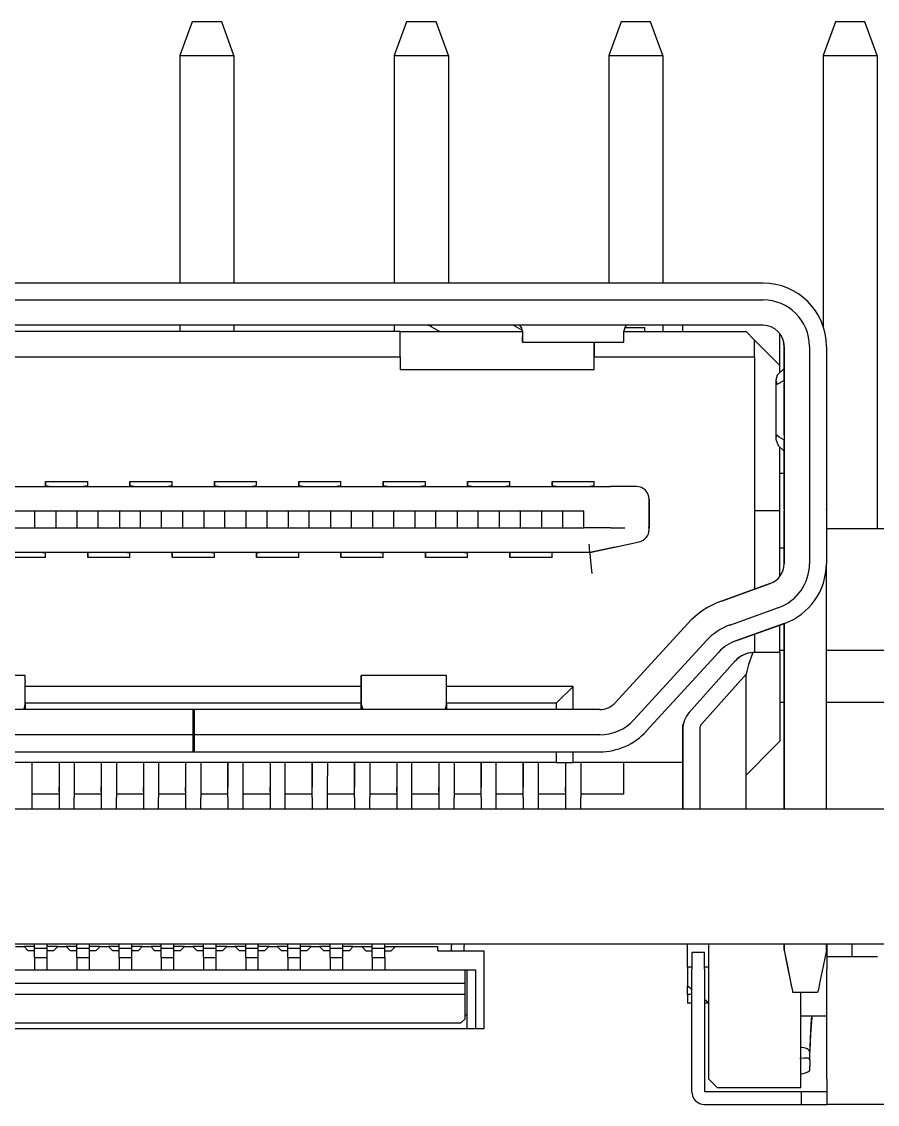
# Model space of a CAD drawing. Header units: millimetres. Extents: x 2 to 1109, y 2 to 430.
# Drawn here: x 117.34 to 127.48, y 392.88 to 405.7 of the extents above; entities that cross this region are included whole.
import ezdxf

# ---------------------------------------------------------------- set-up
doc = ezdxf.new("R2010")
doc.units = ezdxf.units.MM
doc.header["$LTSCALE"] = 0.5
doc.layers.add('几何体', color=7, linetype='Continuous')

msp = doc.modelspace()

# ---------------------------------------------------------------- linework, layer by layer
at = {"layer": '几何体'}
for p, q in [((119.363, 405.701), (119.217, 405.301)), ((119.712, 405.701), (119.363, 405.701)), ((119.857, 405.301), (119.712, 405.701)), ((121.903, 405.701), (121.757, 405.301)), ((122.252, 405.701), (121.903, 405.701)), ((122.397, 405.301), (122.252, 405.701)), ((124.443, 405.701), (124.297, 405.301)), ((124.792, 405.701), (124.443, 405.701)), ((124.937, 405.301), (124.792, 405.701)), ((126.983, 405.701), (126.837, 405.301)), ((127.332, 405.701), (126.983, 405.701)), ((127.477, 405.301), (127.332, 405.701)), ((119.217, 405.301), (119.857, 405.301)), ((119.217, 405.301), (119.217, 402.606)), ((119.857, 405.301), (119.857, 402.606)), ((121.757, 405.301), (122.397, 405.301)), ((121.757, 405.301), (121.757, 402.606)), ((122.397, 405.301), (122.397, 402.606)), ((124.297, 405.301), (124.937, 405.301)), ((124.297, 405.301), (124.297, 402.606)), ((124.937, 405.301), (124.937, 402.606)), ((126.837, 405.301), (127.477, 405.301)), ((126.837, 405.301), (126.837, 402.09)), ((127.477, 405.301), (127.477, 399.701)), ((126.125, 402.606), (112.625, 402.606)), ((112.625, 402.406), (126.125, 402.406)), ((126.125, 402.106), (112.625, 402.106)), ((119.217, 402.106), (119.217, 402.031)), ((119.857, 402.106), (119.857, 402.031)), ((121.757, 402.106), (121.757, 402.031)), ((122.197, 402.106), (122.189, 402.093)), ((122.189, 402.093), (122.296, 402.031)), ((122.189, 402.093), (122.232, 402.068)), ((122.232, 402.068), (122.296, 402.031)), ((123.275, 402.044), (123.166, 402.106)), ((123.275, 402.035), (123.262, 402.08)), ((123.275, 402.035), (123.275, 401.933)), ((124.487, 402.08), (124.475, 402.035)), ((124.475, 401.933), (124.475, 402.035)), ((124.488, 402.081), (124.725, 402.081)), ((124.725, 402.031), (124.725, 402.081)), ((124.937, 402.106), (124.937, 402.031)), ((125.175, 402.031), (125.175, 402.106)), ((125.175, 402.031), (125.175, 402.106)), ((121.825, 402.031), (116.925, 402.031)), ((121.825, 401.731), (121.825, 402.031)), ((121.825, 402.031), (123.275, 402.031)), ((124.475, 402.031), (124.725, 402.031)), ((124.475, 401.906), (124.475, 401.933)), ((124.725, 402.031), (125.925, 402.031)), ((125.925, 402.031), (126.025, 401.931)), ((126.025, 401.731), (126.025, 401.931)), ((126.025, 401.931), (126.325, 401.631)), ((126.325, 401.631), (126.325, 402.002)), ((123.275, 401.906), (124.475, 401.906)), ((124.125, 401.906), (124.125, 401.731)), ((124.125, 401.581), (124.125, 401.903)), ((126.375, 401.856), (126.375, 399.282)), ((126.375, 401.6), (126.375, 401.806)), ((126.375, 401.806), (126.375, 401.606)), ((126.675, 401.856), (126.675, 399.282)), ((126.875, 401.856), (126.875, 399.282)), ((116.925, 401.731), (121.825, 401.731)), ((121.825, 401.731), (121.825, 401.581)), ((124.125, 401.581), (124.125, 401.731)), ((124.125, 401.731), (126.025, 401.731)), ((126.025, 401.731), (126.025, 399.911)), ((121.825, 401.581), (124.125, 401.581)), ((124.125, 401.581), (124.125, 401.581)), ((126.325, 401.545), (126.325, 401.631)), ((126.372, 401.592), (126.375, 401.592)), ((126.375, 401.606), (126.375, 401.599)), ((126.875, 401.599), (126.875, 400.614)), ((126.275, 401.455), (126.275, 400.758)), ((126.275, 401.455), (126.287, 401.406)), ((126.372, 401.448), (126.287, 401.406)), ((126.372, 401.448), (126.375, 401.451)), ((126.375, 401.451), (126.375, 401.456)), ((126.375, 401.451), (126.375, 400.744)), ((126.375, 400.806), (126.375, 401.421)), ((126.375, 400.806), (126.375, 401.421)), ((126.325, 399.911), (126.325, 400.664)), ((126.375, 400.736), (126.375, 400.744)), ((126.375, 400.621), (126.372, 400.621)), ((126.375, 400.614), (126.375, 400.606)), ((126.375, 400.356), (126.375, 400.613)), ((126.375, 400.206), (126.375, 400.406)), ((126.375, 400.406), (126.375, 400.336)), ((117.625, 400.256), (117.625, 400.203)), ((117.625, 400.256), (118.125, 400.256)), ((117.625, 400.196), (117.625, 400.256)), ((117.625, 400.256), (117.625, 400.256)), ((118.125, 400.203), (118.125, 400.256)), ((118.625, 400.256), (118.625, 400.203)), ((118.625, 400.256), (119.125, 400.256)), ((118.625, 400.196), (118.625, 400.256)), ((118.625, 400.256), (118.625, 400.256)), ((119.125, 400.203), (119.125, 400.256)), ((119.625, 400.256), (119.625, 400.203)), ((119.625, 400.256), (120.125, 400.256)), ((119.625, 400.196), (119.625, 400.256)), ((119.625, 400.256), (119.625, 400.256)), ((120.125, 400.203), (120.125, 400.256)), ((120.625, 400.256), (120.625, 400.203)), ((120.625, 400.256), (121.125, 400.256)), ((120.625, 400.196), (120.625, 400.256)), ((120.625, 400.256), (120.625, 400.256)), ((121.125, 400.203), (121.125, 400.256)), ((121.625, 400.256), (121.625, 400.203)), ((121.625, 400.256), (122.125, 400.256)), ((121.625, 400.196), (121.625, 400.256)), ((121.625, 400.256), (121.625, 400.256)), ((122.125, 400.203), (122.125, 400.256)), ((122.625, 400.256), (122.625, 400.203)), ((122.625, 400.256), (123.125, 400.256)), ((122.625, 400.196), (122.625, 400.256)), ((122.625, 400.256), (122.625, 400.256)), ((123.125, 400.203), (123.125, 400.256)), ((123.625, 400.256), (123.625, 400.203)), ((123.625, 400.256), (124.125, 400.256)), ((123.625, 400.196), (123.625, 400.256)), ((123.625, 400.256), (123.625, 400.256)), ((124.125, 400.203), (124.125, 400.256)), ((126.325, 400.356), (126.375, 400.356)), ((126.375, 400.356), (126.375, 400.356)), ((114.431, 400.196), (124.318, 400.196)), ((117.625, 400.196), (117.625, 400.203)), ((117.625, 400.196), (117.625, 400.196)), ((117.625, 400.196), (117.625, 400.196)), ((117.625, 400.196), (117.625, 400.196)), ((118.125, 400.203), (118.125, 400.196)), ((118.625, 400.196), (118.625, 400.203)), ((118.625, 400.196), (118.625, 400.196)), ((118.625, 400.196), (118.625, 400.196)), ((118.625, 400.196), (118.625, 400.196)), ((119.125, 400.203), (119.125, 400.196)), ((119.625, 400.196), (119.625, 400.203)), ((119.625, 400.196), (119.625, 400.196)), ((119.625, 400.196), (119.625, 400.196)), ((119.625, 400.196), (119.625, 400.196)), ((120.125, 400.203), (120.125, 400.196)), ((120.625, 400.196), (120.625, 400.203)), ((120.625, 400.196), (120.625, 400.196)), ((120.625, 400.196), (120.625, 400.196)), ((120.625, 400.196), (120.625, 400.196)), ((121.125, 400.203), (121.125, 400.196)), ((121.625, 400.196), (121.625, 400.203)), ((121.625, 400.196), (121.625, 400.196)), ((121.625, 400.196), (121.625, 400.196)), ((121.625, 400.196), (121.625, 400.196)), ((122.125, 400.203), (122.125, 400.196)), ((122.625, 400.196), (122.625, 400.203)), ((122.625, 400.196), (122.625, 400.196)), ((122.625, 400.196), (122.625, 400.196)), ((122.625, 400.196), (122.625, 400.196)), ((123.125, 400.203), (123.125, 400.196)), ((123.625, 400.196), (123.625, 400.203)), ((123.625, 400.196), (123.625, 400.196)), ((123.625, 400.196), (123.625, 400.196)), ((123.625, 400.196), (123.625, 400.196)), ((124.125, 400.203), (124.125, 400.196)), ((124.625, 400.196), (124.318, 400.196)), ((124.425, 400.196), (124.425, 400.196)), ((124.775, 400.046), (124.775, 399.706)), ((124.775, 399.688), (124.775, 400.046)), ((124, 399.906), (114.75, 399.906)), ((117.5, 399.706), (117.5, 399.906)), ((117.75, 399.706), (117.75, 399.906)), ((118, 399.706), (118, 399.906)), ((118.25, 399.706), (118.25, 399.906)), ((118.5, 399.906), (118.5, 399.706)), ((118.75, 399.706), (118.75, 399.906)), ((119, 399.706), (119, 399.906)), ((119.25, 399.706), (119.25, 399.906)), ((119.5, 399.906), (119.5, 399.706)), ((119.75, 399.706), (119.75, 399.906)), ((120, 399.706), (120, 399.906)), ((120.25, 399.706), (120.25, 399.906)), ((120.5, 399.906), (120.5, 399.706)), ((120.75, 399.706), (120.75, 399.906)), ((121, 399.906), (121, 399.706)), ((121.25, 399.706), (121.25, 399.906)), ((121.5, 399.906), (121.5, 399.706)), ((121.75, 399.706), (121.75, 399.906)), ((122, 399.906), (122, 399.706)), ((122.25, 399.706), (122.25, 399.906)), ((122.5, 399.906), (122.5, 399.706)), ((122.75, 399.706), (122.75, 399.906)), ((123, 399.906), (123, 399.706)), ((123.25, 399.706), (123.25, 399.906)), ((123.5, 399.906), (123.5, 399.706)), ((123.75, 399.906), (123.75, 399.706)), ((124, 399.706), (124, 399.906)), ((124, 399.706), (124, 399.906)), ((124, 399.906), (124, 399.906)), ((126.025, 399.911), (126.025, 398.981)), ((126.325, 399.911), (126.025, 399.911)), ((126.325, 399.132), (126.325, 399.911)), ((126.375, 399.927), (126.375, 399.919)), ((126.375, 399.919), (126.375, 399.911)), ((126.875, 399.919), (126.875, 399.926)), ((117.25, 399.706), (117.5, 399.706)), ((117.5, 399.706), (117.75, 399.706)), ((117.75, 399.706), (118, 399.706)), ((118, 399.706), (118.25, 399.706)), ((118.25, 399.706), (118.5, 399.706)), ((118.5, 399.706), (118.75, 399.706)), ((118.75, 399.706), (119, 399.706)), ((119, 399.706), (119.25, 399.706)), ((119.25, 399.706), (119.5, 399.706)), ((119.5, 399.706), (119.75, 399.706)), ((119.75, 399.706), (120, 399.706)), ((120, 399.706), (120.25, 399.706)), ((120.25, 399.706), (120.5, 399.706)), ((120.5, 399.706), (120.75, 399.706)), ((120.75, 399.706), (121, 399.706)), ((121, 399.706), (121.25, 399.706)), ((121.25, 399.706), (121.5, 399.706)), ((121.5, 399.706), (121.75, 399.706)), ((121.75, 399.706), (122, 399.706)), ((122, 399.706), (122.25, 399.706)), ((122.25, 399.706), (122.5, 399.706)), ((122.5, 399.706), (122.75, 399.706)), ((122.75, 399.706), (123, 399.706)), ((123, 399.706), (123.25, 399.706)), ((123.25, 399.706), (123.5, 399.706)), ((123.5, 399.706), (123.75, 399.706)), ((123.75, 399.706), (124, 399.706)), ((124.318, 399.706), (124, 399.706)), ((124.318, 399.706), (124.46, 399.706)), ((124.46, 399.706), (124.486, 399.706)), ((124.775, 399.706), (124.766, 399.706)), ((124.775, 399.689), (124.775, 399.706)), ((126.875, 399.701), (128.327, 399.701)), ((124.075, 399.416), (124.656, 399.541)), ((124.371, 399.48), (124.075, 399.416)), ((124.371, 399.48), (124.656, 399.541)), ((126.375, 399.581), (126.375, 399.581)), ((126.375, 399.581), (126.375, 399.282)), ((124.075, 399.416), (114.675, 399.416)), ((117.625, 399.356), (117.125, 399.356)), ((117.625, 399.416), (117.625, 399.413)), ((117.625, 399.356), (117.625, 399.413)), ((118.125, 399.413), (118.125, 399.416)), ((118.125, 399.356), (118.125, 399.416)), ((118.125, 399.416), (118.125, 399.416)), ((118.125, 399.416), (118.125, 399.416)), ((118.125, 399.413), (118.125, 399.356)), ((118.625, 399.356), (118.125, 399.356)), ((118.125, 399.356), (118.125, 399.356)), ((118.625, 399.416), (118.625, 399.413)), ((119.125, 399.413), (119.125, 399.416)), ((119.125, 399.356), (119.125, 399.416)), ((119.125, 399.416), (119.125, 399.416)), ((119.125, 399.416), (119.125, 399.416)), ((119.625, 399.356), (119.125, 399.356)), ((119.125, 399.356), (119.125, 399.356)), ((119.625, 399.416), (119.625, 399.413)), ((119.625, 399.356), (119.625, 399.413)), ((120.125, 399.413), (120.125, 399.416)), ((120.125, 399.356), (120.125, 399.416)), ((120.125, 399.416), (120.125, 399.416)), ((120.125, 399.416), (120.125, 399.416)), ((120.625, 399.356), (120.125, 399.356)), ((120.125, 399.356), (120.125, 399.356)), ((120.625, 399.416), (120.625, 399.413)), ((121.125, 399.413), (121.125, 399.416)), ((121.125, 399.356), (121.125, 399.416)), ((121.125, 399.416), (121.125, 399.416)), ((121.125, 399.416), (121.125, 399.416)), ((121.125, 399.413), (121.125, 399.356)), ((121.625, 399.356), (121.125, 399.356)), ((121.125, 399.356), (121.125, 399.356)), ((121.625, 399.416), (121.625, 399.413)), ((122.125, 399.413), (122.125, 399.416)), ((122.125, 399.356), (122.125, 399.416)), ((122.125, 399.416), (122.125, 399.416)), ((122.125, 399.416), (122.125, 399.416)), ((122.125, 399.413), (122.125, 399.356)), ((122.625, 399.356), (122.125, 399.356)), ((122.125, 399.356), (122.125, 399.356)), ((122.625, 399.416), (122.625, 399.413)), ((122.625, 399.356), (122.625, 399.413)), ((123.125, 399.413), (123.125, 399.416)), ((123.125, 399.416), (123.125, 399.416)), ((123.125, 399.416), (123.125, 399.416)), ((123.625, 399.356), (123.125, 399.356)), ((123.125, 399.356), (123.125, 399.356)), ((123.625, 399.416), (123.625, 399.413)), ((124.075, 399.416), (124.075, 399.416)), ((126.375, 399.466), (126.325, 399.466)), ((126.375, 399.466), (126.375, 399.466)), ((126.375, 399.331), (126.375, 399.282)), ((126.375, 399.331), (126.375, 399.282)), ((126.375, 399.282), (126.375, 399.331)), ((126.375, 399.331), (126.375, 399.282)), ((126.375, 399.331), (126.375, 399.282)), ((126.875, 398.362), (126.875, 399.282)), ((125.632, 398.84), (126.209, 399.047)), ((126.209, 399.047), (125.632, 398.84)), ((125.733, 398.557), (126.31, 398.765)), ((124.374, 397.637), (125.233, 398.574)), ((125.233, 398.574), (124.374, 397.637)), ((125.801, 398.369), (126.378, 398.576)), ((126.375, 398.575), (125.801, 398.369)), ((126.375, 398.575), (126.375, 398.362)), ((126.375, 396.381), (126.375, 398.575)), ((126.375, 398.575), (126.375, 397.556)), ((126.375, 396.381), (126.375, 398.575)), ((126.025, 398.45), (126.025, 398.231)), ((126.325, 398.231), (126.325, 398.557)), ((124.595, 397.435), (125.454, 398.372)), ((126.375, 398.362), (126.375, 397.669)), ((126.875, 397.669), (126.875, 398.362)), ((124.742, 397.3), (125.601, 398.236)), ((126.019, 398.231), (126.005, 398.231)), ((126.253, 398.231), (126.019, 398.231)), ((126.325, 398.231), (126.253, 398.231)), ((126.325, 398.261), (126.375, 398.261)), ((126.325, 398.231), (126.325, 397.181)), ((126.875, 398.261), (131.265, 398.261)), ((125.795, 398.131), (125.251, 397.522)), ((125.795, 398.131), (125.251, 397.522)), ((117.383, 397.96), (116.375, 397.96)), ((117.383, 397.894), (117.383, 397.96)), ((122.375, 397.96), (121.366, 397.96)), ((122.375, 397.894), (122.375, 397.96)), ((125.4, 397.388), (125.925, 397.976)), ((125.931, 398.009), (125.925, 397.976)), ((125.925, 396.781), (125.925, 397.976)), ((117.383, 397.894), (117.383, 397.877)), ((117.383, 397.74), (117.383, 397.877)), ((121.366, 397.831), (117.383, 397.831)), ((121.366, 397.894), (121.366, 397.877)), ((121.366, 397.877), (121.366, 397.74)), ((122.375, 397.877), (122.375, 397.894)), ((122.375, 397.74), (122.375, 397.877)), ((123.875, 397.831), (122.375, 397.831)), ((123.675, 397.631), (123.875, 397.831)), ((123.875, 397.556), (123.875, 397.831)), ((117.383, 397.618), (117.383, 397.74)), ((121.366, 397.74), (121.366, 397.618)), ((122.375, 397.618), (122.375, 397.74)), ((119.375, 397.556), (114.56, 397.556)), ((121.366, 397.631), (117.383, 397.631)), ((117.383, 397.618), (117.383, 397.556)), ((119.375, 397.256), (119.375, 397.556)), ((119.385, 397.556), (119.375, 397.556)), ((119.385, 397.556), (119.385, 397.256)), ((124.19, 397.556), (119.385, 397.556)), ((119.385, 397.556), (119.385, 397.056)), ((119.385, 397.556), (119.385, 397.556)), ((121.366, 397.618), (121.383, 397.556)), ((121.366, 397.556), (121.366, 397.618)), ((123.675, 397.631), (122.375, 397.631)), ((122.375, 397.618), (122.375, 397.556)), ((123.675, 397.631), (123.675, 397.556)), ((123.675, 397.631), (123.675, 397.556)), ((126.375, 397.641), (126.325, 397.641)), ((126.375, 397.669), (126.375, 396.976)), ((131.265, 397.641), (126.875, 397.641)), ((125.175, 396.531), (125.175, 397.381)), ((125.175, 397.322), (125.175, 396.381)), ((125.175, 397.322), (125.175, 396.931)), ((125.375, 397.322), (125.375, 396.381)), ((119.375, 397.256), (114.56, 397.256)), ((119.375, 397.056), (119.375, 397.256)), ((124.19, 397.256), (119.385, 397.256)), ((119.385, 397.256), (119.385, 397.056)), ((126.325, 397.181), (126.253, 397.11)), ((114.56, 397.056), (119.375, 397.056)), ((119.375, 397.056), (119.385, 397.056)), ((119.385, 397.056), (124.19, 397.056)), ((119.385, 397.056), (119.385, 397.056)), ((123.675, 397.056), (123.675, 396.931)), ((123.675, 397.056), (123.675, 396.931)), ((123.875, 396.931), (123.875, 397.056)), ((126.253, 397.11), (125.925, 396.781)), ((126.375, 397.056), (126.375, 397.056)), ((123.675, 396.931), (115.075, 396.931)), ((117.465, 396.516), (117.465, 396.931)), ((117.785, 396.931), (117.785, 396.516)), ((117.785, 396.931), (117.785, 396.636)), ((117.965, 396.931), (117.965, 396.516)), ((118.285, 396.931), (118.285, 396.516)), ((118.285, 396.931), (118.285, 396.636)), ((118.465, 396.931), (118.465, 396.516)), ((118.785, 396.931), (118.785, 396.516)), ((118.785, 396.931), (118.785, 396.636)), ((118.965, 396.931), (118.965, 396.516)), ((119.285, 396.931), (119.285, 396.516)), ((119.285, 396.931), (119.285, 396.636)), ((119.465, 396.931), (119.465, 396.806)), ((119.785, 396.516), (119.785, 396.931)), ((119.785, 396.931), (119.785, 396.636)), ((119.965, 396.516), (119.965, 396.931)), ((120.285, 396.931), (120.285, 396.516)), ((120.285, 396.931), (120.285, 396.636)), ((120.465, 396.516), (120.465, 396.931)), ((120.785, 396.516), (120.785, 396.931)), ((120.785, 396.931), (120.785, 396.636)), ((120.965, 396.931), (120.965, 396.771)), ((121.285, 396.516), (121.285, 396.931)), ((121.285, 396.931), (121.285, 396.636)), ((121.465, 396.931), (121.465, 396.516)), ((121.785, 396.931), (121.785, 396.516)), ((121.785, 396.931), (121.785, 396.636)), ((121.965, 396.516), (121.965, 396.931)), ((122.285, 396.931), (122.285, 396.516)), ((122.285, 396.931), (122.285, 396.636)), ((122.465, 396.931), (122.465, 396.735)), ((122.785, 396.516), (122.785, 396.931)), ((122.785, 396.931), (122.785, 396.636)), ((122.965, 396.516), (122.965, 396.931)), ((123.285, 396.516), (123.285, 396.931)), ((123.285, 396.931), (123.285, 396.636)), ((123.465, 396.516), (123.465, 396.931)), ((123.675, 396.931), (123.875, 396.931)), ((123.675, 396.931), (123.675, 396.931)), ((123.785, 396.931), (123.785, 396.516)), ((123.785, 396.931), (123.785, 396.636)), ((125.175, 396.931), (123.875, 396.931)), ((123.965, 396.931), (123.965, 396.516)), ((124.475, 396.636), (124.475, 396.931)), ((125.175, 396.931), (125.175, 396.931)), ((126.375, 396.976), (126.375, 396.381)), ((126.875, 396.381), (126.875, 396.976)), ((119.465, 396.806), (119.465, 396.516)), ((125.925, 396.381), (125.925, 396.781)), ((120.965, 396.516), (120.965, 396.771)), ((122.465, 396.735), (122.465, 396.516)), ((117.785, 396.556), (117.465, 396.556)), ((117.785, 396.586), (117.785, 396.636)), ((118.285, 396.556), (117.965, 396.556)), ((118.285, 396.586), (118.285, 396.636)), ((118.785, 396.556), (118.465, 396.556)), ((118.785, 396.586), (118.785, 396.636)), ((119.285, 396.556), (118.965, 396.556)), ((119.285, 396.586), (119.285, 396.636)), ((119.785, 396.556), (119.465, 396.556)), ((119.785, 396.586), (119.785, 396.636)), ((120.285, 396.556), (119.965, 396.556)), ((120.285, 396.586), (120.285, 396.636)), ((120.785, 396.556), (120.465, 396.556)), ((120.785, 396.586), (120.785, 396.636)), ((121.285, 396.556), (120.965, 396.556)), ((121.285, 396.586), (121.285, 396.636)), ((121.785, 396.556), (121.465, 396.556)), ((121.785, 396.586), (121.785, 396.636)), ((122.285, 396.556), (121.965, 396.556)), ((122.285, 396.586), (122.285, 396.636)), ((122.785, 396.556), (122.465, 396.556)), ((122.785, 396.586), (122.785, 396.636)), ((123.285, 396.556), (122.965, 396.556)), ((123.285, 396.586), (123.285, 396.636)), ((123.785, 396.556), (123.465, 396.556)), ((123.785, 396.586), (123.785, 396.636)), ((124.475, 396.556), (123.965, 396.556)), ((124.475, 396.556), (124.475, 396.636)), ((125.175, 396.381), (125.175, 396.531)), ((125.175, 396.531), (125.175, 396.531)), ((126.375, 396.556), (126.375, 396.381)), ((117.465, 396.381), (117.465, 396.516)), ((117.785, 396.516), (117.785, 396.381)), ((117.965, 396.381), (117.965, 396.516)), ((118.285, 396.516), (118.285, 396.381)), ((118.465, 396.381), (118.465, 396.516)), ((118.785, 396.516), (118.785, 396.381)), ((118.965, 396.381), (118.965, 396.516)), ((119.285, 396.516), (119.285, 396.381)), ((119.465, 396.381), (119.465, 396.516)), ((119.785, 396.516), (119.785, 396.381)), ((119.965, 396.381), (119.965, 396.516)), ((120.285, 396.516), (120.285, 396.381)), ((120.465, 396.381), (120.465, 396.516)), ((120.785, 396.516), (120.785, 396.381)), ((120.965, 396.381), (120.965, 396.516)), ((121.285, 396.516), (121.285, 396.381)), ((121.465, 396.381), (121.465, 396.516)), ((121.785, 396.516), (121.785, 396.381)), ((121.965, 396.381), (121.965, 396.516)), ((122.285, 396.516), (122.285, 396.381)), ((122.465, 396.381), (122.465, 396.516)), ((122.785, 396.516), (122.785, 396.381)), ((122.965, 396.381), (122.965, 396.516)), ((123.285, 396.516), (123.285, 396.381)), ((123.465, 396.381), (123.465, 396.516)), ((123.785, 396.516), (123.785, 396.381)), ((123.965, 396.381), (123.965, 396.516)), ((109.316, 396.381), (163.15, 396.381)), ((109.316, 394.781), (163.15, 394.781)), ((117.271, 394.751), (117.371, 394.751)), ((117.421, 394.701), (117.371, 394.751)), ((117.496, 394.751), (117.371, 394.751)), ((117.496, 394.731), (117.496, 394.781)), ((117.496, 394.731), (117.646, 394.731)), ((117.496, 394.671), (117.496, 394.731)), ((117.646, 394.731), (117.646, 394.781)), ((117.771, 394.751), (117.646, 394.751)), ((117.646, 394.671), (117.646, 394.731)), ((117.771, 394.751), (117.721, 394.701)), ((117.771, 394.751), (117.871, 394.751)), ((117.921, 394.701), (117.871, 394.751)), ((117.996, 394.751), (117.871, 394.751)), ((117.996, 394.731), (117.996, 394.781)), ((117.996, 394.731), (118.146, 394.731)), ((117.996, 394.671), (117.996, 394.731)), ((118.146, 394.731), (118.146, 394.781)), ((118.271, 394.751), (118.146, 394.751)), ((118.146, 394.671), (118.146, 394.731)), ((118.271, 394.751), (118.221, 394.701)), ((118.271, 394.751), (118.371, 394.751)), ((118.421, 394.701), (118.371, 394.751)), ((118.496, 394.751), (118.371, 394.751)), ((118.496, 394.731), (118.496, 394.781)), ((118.496, 394.731), (118.646, 394.731)), ((118.496, 394.671), (118.496, 394.731)), ((118.646, 394.731), (118.646, 394.781)), ((118.771, 394.751), (118.646, 394.751)), ((118.646, 394.671), (118.646, 394.731)), ((118.771, 394.751), (118.721, 394.701)), ((118.771, 394.751), (118.871, 394.751)), ((118.921, 394.701), (118.871, 394.751)), ((118.996, 394.751), (118.871, 394.751)), ((118.996, 394.731), (118.996, 394.781)), ((118.996, 394.731), (119.146, 394.731)), ((118.996, 394.671), (118.996, 394.731)), ((119.146, 394.731), (119.146, 394.781)), ((119.271, 394.751), (119.146, 394.751)), ((119.146, 394.671), (119.146, 394.731)), ((119.271, 394.751), (119.221, 394.701)), ((119.271, 394.751), (119.371, 394.751)), ((119.421, 394.701), (119.371, 394.751)), ((119.496, 394.751), (119.371, 394.751)), ((119.496, 394.731), (119.496, 394.781)), ((119.496, 394.731), (119.646, 394.731)), ((119.496, 394.671), (119.496, 394.731)), ((119.646, 394.731), (119.646, 394.781)), ((119.771, 394.751), (119.646, 394.751)), ((119.646, 394.671), (119.646, 394.731)), ((119.771, 394.751), (119.721, 394.701)), ((119.771, 394.751), (119.871, 394.751)), ((119.921, 394.701), (119.871, 394.751)), ((119.996, 394.751), (119.871, 394.751)), ((119.996, 394.731), (119.996, 394.781)), ((119.996, 394.731), (120.146, 394.731)), ((119.996, 394.671), (119.996, 394.731)), ((120.146, 394.731), (120.146, 394.781)), ((120.271, 394.751), (120.146, 394.751)), ((120.146, 394.671), (120.146, 394.731)), ((120.271, 394.751), (120.221, 394.701)), ((120.271, 394.751), (120.371, 394.751)), ((120.421, 394.701), (120.371, 394.751)), ((120.496, 394.751), (120.371, 394.751)), ((120.496, 394.731), (120.496, 394.781)), ((120.496, 394.731), (120.646, 394.731)), ((120.496, 394.671), (120.496, 394.731)), ((120.646, 394.731), (120.646, 394.781)), ((120.771, 394.751), (120.646, 394.751)), ((120.646, 394.671), (120.646, 394.731)), ((120.771, 394.751), (120.721, 394.701)), ((120.771, 394.751), (120.871, 394.751)), ((120.921, 394.701), (120.871, 394.751)), ((120.996, 394.751), (120.871, 394.751)), ((120.996, 394.731), (120.996, 394.781)), ((120.996, 394.731), (121.146, 394.731)), ((120.996, 394.671), (120.996, 394.731)), ((121.146, 394.731), (121.146, 394.781)), ((121.271, 394.751), (121.146, 394.751)), ((121.146, 394.671), (121.146, 394.731)), ((121.271, 394.751), (121.221, 394.701)), ((121.271, 394.751), (121.371, 394.751)), ((121.421, 394.701), (121.371, 394.751)), ((121.371, 394.751), (121.496, 394.751)), ((121.496, 394.731), (121.496, 394.781)), ((121.496, 394.731), (121.646, 394.731)), ((121.496, 394.671), (121.496, 394.731)), ((121.646, 394.731), (121.646, 394.781)), ((121.646, 394.751), (121.771, 394.751)), ((121.646, 394.671), (121.646, 394.731)), ((121.721, 394.701), (121.771, 394.751)), ((121.771, 394.751), (122.274, 394.751)), ((122.274, 394.701), (122.274, 394.751)), ((122.436, 394.781), (122.436, 394.764)), ((122.436, 394.714), (122.436, 394.764)), ((122.586, 394.781), (122.586, 394.764)), ((122.586, 394.714), (122.586, 394.764)), ((125.231, 394.506), (125.231, 394.781)), ((125.481, 393.181), (125.481, 394.781)), ((126.375, 394.781), (126.375, 394.706)), ((126.375, 394.706), (126.375, 394.781)), ((126.375, 394.781), (126.375, 394.706)), ((126.375, 394.706), (126.375, 394.781)), ((126.875, 394.706), (126.875, 394.781)), ((126.881, 394.781), (126.881, 394.631)), ((127.181, 394.631), (127.181, 394.781)), ((117.496, 394.701), (117.421, 394.701)), ((117.496, 394.621), (117.496, 394.671)), ((117.496, 394.621), (117.646, 394.621)), ((117.496, 394.621), (117.496, 394.471)), ((117.721, 394.701), (117.646, 394.701)), ((117.646, 394.621), (117.646, 394.671)), ((117.646, 394.471), (117.646, 394.621)), ((117.996, 394.701), (117.921, 394.701)), ((117.996, 394.621), (117.996, 394.671)), ((117.996, 394.621), (118.146, 394.621)), ((117.996, 394.621), (117.996, 394.471)), ((118.221, 394.701), (118.146, 394.701)), ((118.146, 394.621), (118.146, 394.671)), ((118.146, 394.471), (118.146, 394.621)), ((118.496, 394.701), (118.421, 394.701)), ((118.496, 394.621), (118.496, 394.671)), ((118.496, 394.621), (118.646, 394.621)), ((118.496, 394.621), (118.496, 394.471)), ((118.721, 394.701), (118.646, 394.701)), ((118.646, 394.621), (118.646, 394.671)), ((118.646, 394.471), (118.646, 394.621)), ((118.996, 394.701), (118.921, 394.701)), ((118.996, 394.621), (118.996, 394.671)), ((118.996, 394.621), (119.146, 394.621)), ((118.996, 394.621), (118.996, 394.471)), ((119.221, 394.701), (119.146, 394.701)), ((119.146, 394.621), (119.146, 394.671)), ((119.146, 394.471), (119.146, 394.621)), ((119.496, 394.701), (119.421, 394.701)), ((119.496, 394.621), (119.496, 394.671)), ((119.496, 394.621), (119.646, 394.621)), ((119.496, 394.621), (119.496, 394.471)), ((119.721, 394.701), (119.646, 394.701)), ((119.646, 394.621), (119.646, 394.671)), ((119.646, 394.471), (119.646, 394.621)), ((119.996, 394.701), (119.921, 394.701)), ((119.996, 394.621), (119.996, 394.671)), ((119.996, 394.621), (120.146, 394.621)), ((119.996, 394.621), (119.996, 394.471)), ((120.221, 394.701), (120.146, 394.701)), ((120.146, 394.621), (120.146, 394.671)), ((120.146, 394.471), (120.146, 394.621)), ((120.496, 394.701), (120.421, 394.701)), ((120.496, 394.621), (120.496, 394.671)), ((120.496, 394.621), (120.646, 394.621)), ((120.496, 394.621), (120.496, 394.471)), ((120.721, 394.701), (120.646, 394.701)), ((120.646, 394.621), (120.646, 394.671)), ((120.646, 394.471), (120.646, 394.621)), ((120.996, 394.701), (120.921, 394.701)), ((120.996, 394.621), (120.996, 394.671)), ((120.996, 394.621), (121.146, 394.621)), ((120.996, 394.621), (120.996, 394.471)), ((121.221, 394.701), (121.146, 394.701)), ((121.146, 394.621), (121.146, 394.671)), ((121.146, 394.471), (121.146, 394.621)), ((121.421, 394.701), (121.496, 394.701)), ((121.496, 394.621), (121.496, 394.671)), ((121.496, 394.621), (121.646, 394.621)), ((121.496, 394.621), (121.496, 394.471)), ((121.646, 394.701), (121.721, 394.701)), ((121.646, 394.621), (121.646, 394.671)), ((121.646, 394.621), (121.646, 394.471)), ((122.274, 394.701), (122.821, 394.701)), ((122.436, 394.701), (122.436, 394.714)), ((122.586, 394.701), (122.586, 394.714)), ((122.821, 393.781), (122.821, 394.701)), ((125.431, 394.681), (125.281, 394.681)), ((125.281, 394.681), (125.281, 394.481)), ((125.431, 394.481), (125.431, 394.681)), ((126.375, 394.706), (126.375, 394.706)), ((126.881, 394.631), (127.181, 394.631)), ((126.881, 394.631), (126.881, 394.481)), ((127.181, 394.631), (127.481, 394.631)), ((125.281, 394.506), (125.231, 394.506)), ((125.231, 394.506), (125.231, 394.281)), ((125.281, 393.031), (125.281, 394.481)), ((125.481, 394.506), (125.431, 394.506)), ((125.431, 394.481), (125.431, 393.031)), ((126.881, 393.181), (126.881, 394.481)), ((122.591, 394.471), (112.327, 394.471)), ((122.591, 394.471), (122.591, 394.311)), ((122.721, 394.471), (122.591, 394.471)), ((122.621, 393.941), (122.621, 394.471)), ((122.721, 393.781), (122.721, 394.471)), ((122.591, 394.311), (112.294, 394.311)), ((122.591, 394.311), (122.591, 394.181)), ((125.281, 394.241), (125.231, 394.281)), ((125.231, 394.181), (125.231, 394.281)), ((122.591, 394.181), (110.06, 394.181)), ((122.591, 394.181), (122.591, 393.891)), ((125.281, 394.181), (125.231, 394.181)), ((125.231, 394.181), (125.231, 394.081)), ((125.481, 394.081), (125.431, 394.121)), ((126.772, 394.206), (126.477, 394.206)), ((126.477, 394.206), (126.477, 394.206)), ((126.571, 393.081), (126.571, 394.206)), ((125.281, 394.081), (125.231, 394.081)), ((125.481, 394.081), (125.431, 394.081)), ((122.541, 393.841), (110.06, 393.841)), ((122.541, 393.841), (122.591, 393.891)), ((122.591, 393.941), (122.621, 393.941)), ((122.621, 393.781), (122.621, 393.941)), ((126.571, 393.931), (126.881, 393.931)), ((126.704, 393.882), (126.71, 393.931)), ((126.704, 393.88), (126.704, 393.882)), ((110.06, 393.781), (122.621, 393.781)), ((122.621, 393.781), (122.721, 393.781)), ((122.721, 393.781), (122.821, 393.781)), ((126.681, 393.57), (126.681, 393.573)), ((126.681, 393.57), (126.681, 393.507)), ((126.681, 393.494), (126.681, 393.507)), ((126.681, 393.405), (126.681, 393.494)), ((126.681, 393.405), (126.681, 393.334)), ((126.681, 393.283), (126.681, 393.334)), ((125.581, 393.081), (125.481, 393.181)), ((125.581, 393.081), (126.571, 393.081)), ((126.881, 393.181), (126.881, 392.881)), ((126.431, 393.031), (125.431, 393.031)), ((126.581, 393.031), (126.431, 393.031)), ((126.581, 392.881), (126.581, 393.031)), ((126.731, 393.031), (126.581, 393.031)), ((126.881, 393.031), (126.731, 393.031)), ((125.431, 392.881), (126.431, 392.881)), ((126.431, 392.881), (126.581, 392.881)), ((126.581, 392.881), (126.731, 392.881)), ((126.731, 392.881), (126.881, 392.881)), ((127.781, 392.881), (126.881, 392.881))]:
    msp.add_line(p, q, dxfattribs=at)
at = {"layer": '几何体', "flags": 128}
for points in [[(123.262, 402.08), (123.248, 402.101), (123.237, 402.106)], [(124.512, 402.106), (124.498, 402.098), (124.487, 402.08)], [(123.275, 401.933), (123.275, 401.919), (123.275, 401.91), (123.275, 401.906), (123.275, 401.908), (123.275, 401.915), (123.275, 401.928), (123.275, 401.945), (123.275, 401.968)], [(126.375, 401.856), (126.373, 401.885), (126.369, 401.906)], [(126.375, 401.456), (126.375, 401.472), (126.375, 401.515), (126.375, 401.58), (126.375, 401.656), (126.375, 401.733), (126.375, 401.798), (126.375, 401.841), (126.375, 401.856)], [(126.372, 401.592), (126.293, 401.515), (126.275, 401.455)], [(126.375, 401.599), (126.374, 401.595), (126.372, 401.592)], [(126.287, 400.806), (126.277, 400.779), (126.275, 400.758)], [(126.275, 400.758), (126.305, 400.681), (126.372, 400.621)], [(126.372, 400.748), (126.314, 400.781), (126.287, 400.806)], [(126.375, 400.744), (126.374, 400.746), (126.372, 400.748)], [(126.375, 400.336), (126.375, 400.352), (126.375, 400.395), (126.375, 400.46), (126.375, 400.536), (126.375, 400.613), (126.375, 400.678), (126.375, 400.721), (126.375, 400.736)], [(126.372, 400.621), (126.374, 400.617), (126.375, 400.614)], [(126.375, 400.606), (126.375, 400.591), (126.375, 400.548), (126.375, 400.483), (126.375, 400.406), (126.375, 400.33), (126.375, 400.265), (126.375, 400.222), (126.375, 400.206)], [(126.375, 399.927), (126.375, 400.01), (126.375, 400.091), (126.375, 400.165), (126.375, 400.23), (126.375, 400.284), (126.375, 400.324), (126.375, 400.348), (126.375, 400.356)], [(117.674, 400.196), (117.647, 400.201), (117.625, 400.203)], [(118.125, 400.203), (118.096, 400.201), (118.075, 400.196)], [(118.674, 400.196), (118.647, 400.201), (118.625, 400.203)], [(119.125, 400.203), (119.096, 400.201), (119.075, 400.196)], [(119.674, 400.196), (119.647, 400.201), (119.625, 400.203)], [(120.125, 400.203), (120.096, 400.201), (120.075, 400.196)], [(120.674, 400.196), (120.647, 400.201), (120.625, 400.203)], [(121.125, 400.203), (121.096, 400.201), (121.075, 400.196)], [(121.674, 400.196), (121.647, 400.201), (121.625, 400.203)], [(122.125, 400.203), (122.096, 400.201), (122.075, 400.196)], [(122.674, 400.196), (122.647, 400.201), (122.625, 400.203)], [(123.125, 400.203), (123.096, 400.201), (123.075, 400.196)], [(123.674, 400.196), (123.647, 400.201), (123.625, 400.203)], [(124.125, 400.203), (124.096, 400.201), (124.075, 400.196)], [(126.375, 399.466), (126.375, 399.475), (126.375, 399.5), (126.375, 399.541), (126.375, 399.597), (126.375, 399.664), (126.375, 399.741), (126.375, 399.824), (126.375, 399.911)], [(124.075, 399.416), (124.074, 399.426), (124.071, 399.453), (124.068, 399.482), (124.064, 399.516)], [(126.375, 399.331), (126.375, 399.427), (126.375, 399.508), (126.375, 399.562), (126.375, 399.581), (126.375, 399.562), (126.375, 399.508), (126.375, 399.427), (126.375, 399.331)], [(126.375, 399.331), (126.375, 399.38), (126.375, 399.427), (126.375, 399.47), (126.375, 399.508), (126.375, 399.539), (126.375, 399.562), (126.375, 399.577), (126.375, 399.581)], [(126.375, 399.331), (126.375, 399.427), (126.375, 399.508), (126.375, 399.562), (126.375, 399.581), (126.375, 399.562), (126.375, 399.508), (126.375, 399.427), (126.375, 399.331)], [(117.589, 399.416), (117.609, 399.414), (117.625, 399.413)], [(118.16, 399.416), (118.14, 399.414), (118.125, 399.413)], [(118.589, 399.416), (118.609, 399.414), (118.625, 399.413)], [(118.625, 399.356), (118.625, 399.357), (118.625, 399.36), (118.625, 399.365), (118.625, 399.371), (118.625, 399.379), (118.625, 399.389), (118.625, 399.4), (118.625, 399.413)], [(119.16, 399.416), (119.14, 399.414), (119.125, 399.413)], [(119.589, 399.416), (119.609, 399.414), (119.625, 399.413)], [(120.125, 399.413), (120.145, 399.414), (120.16, 399.416)], [(120.125, 399.413), (120.125, 399.4), (120.125, 399.389), (120.125, 399.379), (120.125, 399.371), (120.125, 399.365), (120.125, 399.36), (120.125, 399.357), (120.125, 399.356)], [(120.625, 399.413), (120.604, 399.414), (120.589, 399.416)], [(120.625, 399.356), (120.625, 399.357), (120.625, 399.36), (120.625, 399.365), (120.625, 399.371), (120.625, 399.379), (120.625, 399.389), (120.625, 399.4), (120.625, 399.413)], [(121.16, 399.416), (121.14, 399.414), (121.125, 399.413)], [(121.589, 399.416), (121.609, 399.414), (121.625, 399.413)], [(121.625, 399.356), (121.625, 399.357), (121.625, 399.36), (121.625, 399.365), (121.625, 399.371), (121.625, 399.379), (121.625, 399.389), (121.625, 399.4), (121.625, 399.413)], [(122.16, 399.416), (122.14, 399.414), (122.125, 399.413)], [(122.589, 399.416), (122.609, 399.414), (122.625, 399.413)], [(123.16, 399.416), (123.14, 399.414), (123.125, 399.413)], [(123.125, 399.356), (123.125, 399.37), (123.125, 399.382), (123.125, 399.392), (123.125, 399.401), (123.125, 399.408), (123.125, 399.412), (123.125, 399.415), (123.125, 399.416)], [(123.125, 399.413), (123.125, 399.4), (123.125, 399.389), (123.125, 399.379), (123.125, 399.371), (123.125, 399.365), (123.125, 399.36), (123.125, 399.357), (123.125, 399.356)], [(123.625, 399.413), (123.604, 399.414), (123.589, 399.416)], [(123.625, 399.356), (123.625, 399.357), (123.625, 399.36), (123.625, 399.365), (123.625, 399.371), (123.625, 399.379), (123.625, 399.389), (123.625, 399.4), (123.625, 399.413)], [(124.101, 399.166), (124.09, 399.273), (124.081, 399.359), (124.076, 399.402), (124.075, 399.416)], [(126.375, 399.283), (126.375, 399.319), (126.375, 399.356), (126.375, 399.39), (126.375, 399.42), (126.375, 399.445), (126.375, 399.466)], [(126.005, 398.231), (125.954, 398.091), (125.931, 398.009)], [(121.366, 397.611), (121.366, 397.715), (121.366, 397.804), (121.366, 397.876), (121.366, 397.927), (121.366, 397.955), (121.366, 397.958), (121.366, 397.938), (121.366, 397.894)], [(117.367, 397.556), (117.376, 397.575), (117.383, 397.618)], [(122.359, 397.556), (122.368, 397.575), (122.375, 397.618)], [(126.375, 397.556), (126.375, 397.459), (126.375, 397.365), (126.375, 397.279), (126.375, 397.203), (126.375, 397.141), (126.375, 397.094), (126.375, 397.066), (126.375, 397.056)], [(126.875, 396.976), (126.875, 397.081), (126.875, 397.183), (126.875, 397.283), (126.875, 397.376), (126.875, 397.463), (126.875, 397.542), (126.875, 397.611), (126.875, 397.669)], [(126.375, 397.056), (126.375, 397.047), (126.375, 397.018), (126.375, 396.972), (126.375, 396.91), (126.375, 396.834), (126.375, 396.748), (126.375, 396.654), (126.375, 396.556)], [(126.375, 394.706), (126.399, 394.585), (126.419, 394.485), (126.447, 394.35), (126.46, 394.287), (126.469, 394.242), (126.477, 394.206)], [(126.375, 394.706), (126.413, 394.516), (126.447, 394.352), (126.459, 394.291), (126.469, 394.244), (126.475, 394.216), (126.477, 394.206)], [(126.875, 394.706), (126.836, 394.516), (126.802, 394.352), (126.79, 394.29), (126.78, 394.243), (126.772, 394.206)], [(126.698, 393.931), (126.691, 393.834), (126.681, 393.573)], [(126.697, 393.862), (126.689, 393.714), (126.681, 393.52)], [(126.697, 393.862), (126.699, 393.882), (126.7, 393.892), (126.702, 393.892), (126.704, 393.88)], [(126.681, 393.494), (126.679, 393.506), (126.672, 393.518), (126.661, 393.529), (126.646, 393.538), (126.628, 393.546), (126.607, 393.552), (126.585, 393.555), (126.571, 393.556)], [(126.561, 393.43), (126.612, 393.434), (126.655, 393.432), (126.675, 393.422), (126.681, 393.405)]]:
    msp.add_lwpolyline(points, dxfattribs=at)
at = {"layer": '几何体'}
for centre, radius, start, end in [((126.125, 401.856), 0.75, 0, 90), ((126.125, 401.856), 0.55, 0, 90), ((122.139, 402.006), 0.1, 60.0013, 89.9987), ((126.125, 401.856), 0.25, 0, 90), ((126.125, 401.856), 0.25, 360, 90), ((126.125, 401.856), 0.25, 359.9996, 11.5374), ((124.625, 400.046), 0.15, 0, 90), ((124.625, 400.046), 0.15, 0, 90), ((124.625, 399.688), 0.15, 282.1018, 0.3401), ((124.625, 399.688), 0.15, 282.0948, 0), ((173.98, 399.393), 54.856, 179.9791, 180.0384), ((126.125, 399.282), 0.25, 289.7468, 0), ((126.125, 399.282), 0.25, 289.7466, 0), ((126.125, 399.282), 0.55, 289.7468, 0), ((126.125, 399.282), 0.75, 289.7468, 0), ((125.97, 397.899), 1, 109.7469, 137.4895), ((125.97, 397.899), 1, 109.7469, 137.4892), ((125.97, 397.899), 0.7, 109.7469, 137.4895), ((125.97, 397.899), 0.5, 109.7469, 137.4894), ((126.019, 397.931), 0.3, 92.7338, 138.2361), ((126.019, 397.931), 0.3, 90, 138.2361), ((124.19, 397.806), 0.25, 270, 317.4889), ((124.19, 397.806), 0.25, 270, 317.4886), ((124.19, 397.806), 0.55, 270, 317.4895), ((125.475, 397.322), 0.3, 138.2361, 180), ((125.475, 397.322), 0.3, 138.2361, 180), ((124.19, 397.806), 0.75, 270, 317.4894), ((125.475, 397.322), 0.1, 138.2361, 180), ((126.521, 393.536), 0.3, 279.5941, 302.231), ((125.431, 393.031), 0.15, 180, 270)]:
    msp.add_arc(centre, radius, start, end, dxfattribs=at)

doc.saveas('drawing.dxf')
